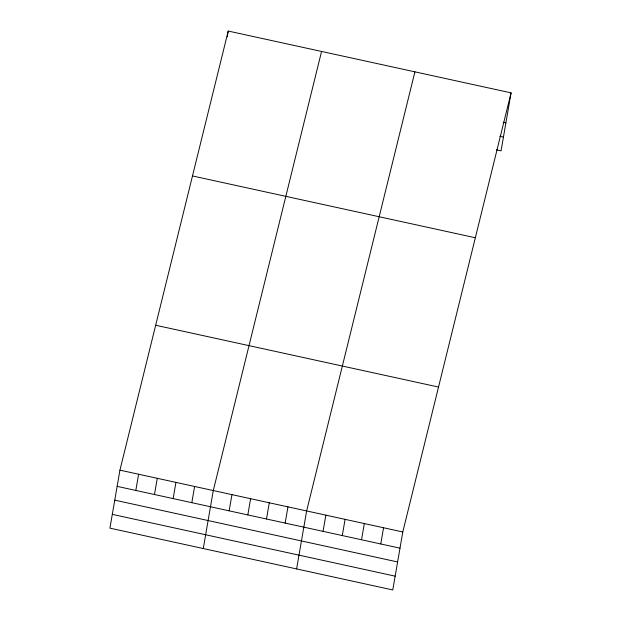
<?xml version="1.0" encoding="UTF-8"?>
<svg xmlns="http://www.w3.org/2000/svg" width="621" height="621" viewBox="0 0 621 621"><rect width="100%" height="100%" fill="white"/><g stroke="black" fill="none" stroke-linecap="round" stroke-linejoin="round"><path stroke-width="0.93" d="M119.938 470.151L109.925 528.145L392.775 589.95L402.788 531.964L511.075 92.855L228.225 31.05L119.938 470.151L402.788 531.964M135.813 490.443L138.607 474.234M227.239 36.771L228.225 31.05M154.474 494.518L157.276 478.31M173.143 498.601L175.945 482.393M191.811 502.676L194.614 486.468M203.269 548.537L213.282 490.551L321.562 51.45M229.149 510.835L231.951 494.627M247.818 514.918L250.62 498.71M266.487 518.993L269.289 502.785M285.155 523.076L287.958 506.868M296.605 568.937L306.627 510.943L414.906 71.842M323.06 531.359L325.854 515.151M342.287 535.558L345.09 519.35M361.523 539.765L364.325 523.557M380.758 543.965L383.561 527.757M511.075 92.855L501.062 150.849L496.482 149.847M503.15 122.252L505.898 122.849M499.781 136.255L503.437 137.055M192.494 175.953L475.344 237.758M155.677 325.249L438.527 387.054M117.144 486.359L399.994 548.172M114.761 500.153L397.611 561.958M112.308 514.359L395.158 576.164"/></g></svg>
